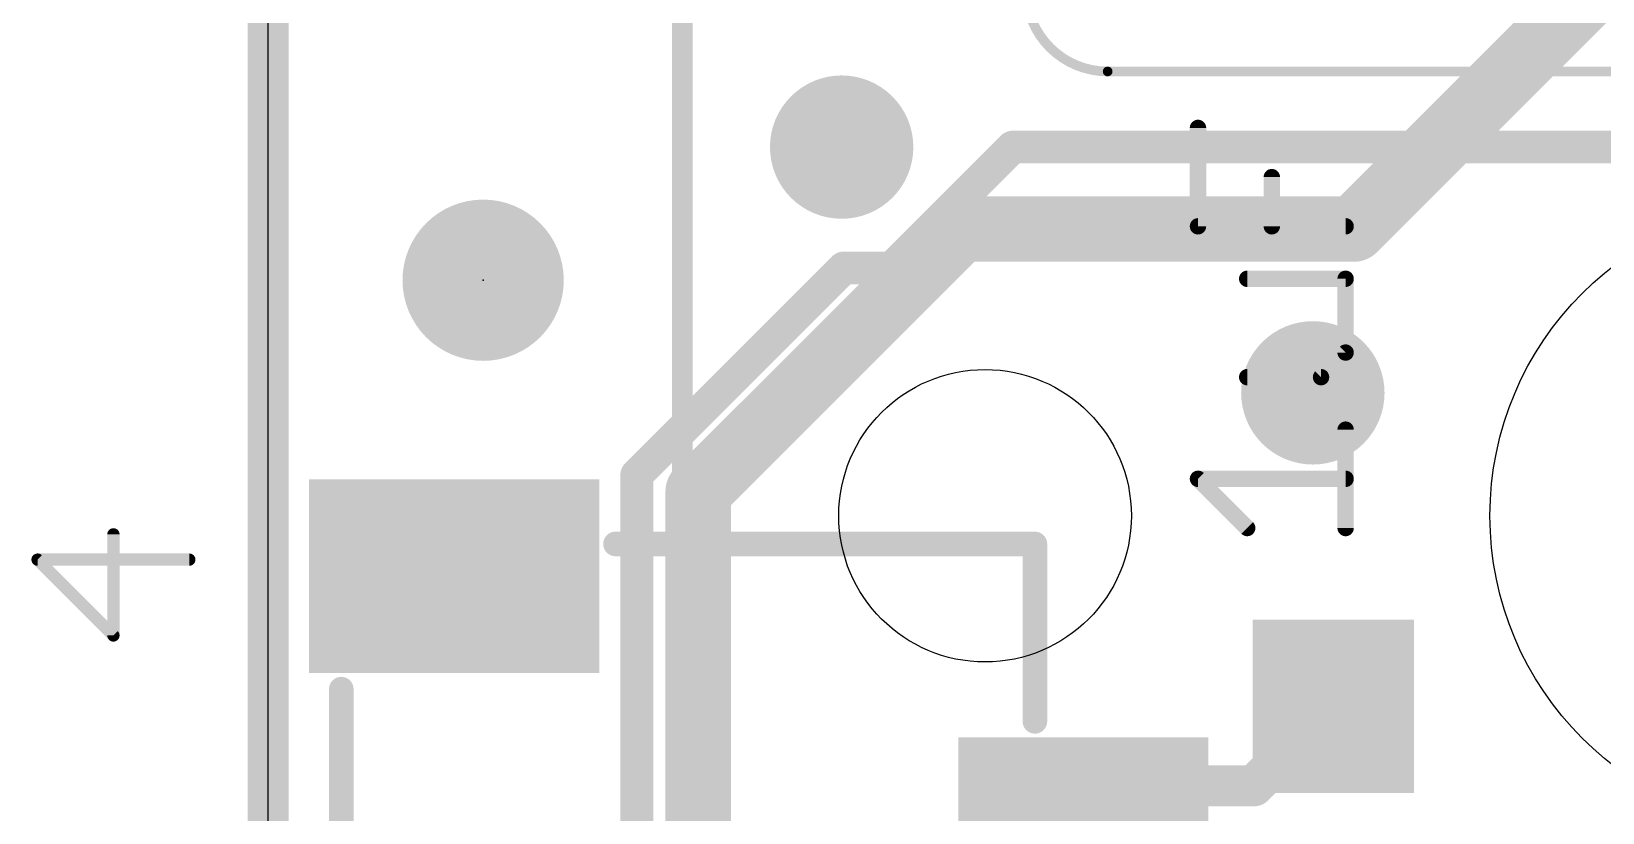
# Model space of a CAD drawing. Extents: x -1.5 to 77.7, y -1.7 to 21.7.
# Drawn here: x -1.47 to 8.27, y 8.95 to 13.8 of the extents above; entities that cross this region are included whole.
import ezdxf

# ---------------------------------------------------------------- set-up
doc = ezdxf.new("R2010")
doc.units = 0
for name, color, linetype in [('1', 12, 'CONTINUOUS'), ('16', 5, 'CONTINUOUS'), ('18', 110, 'CONTINUOUS'), ('20', 53, 'CONTINUOUS'), ('21', 40, 'CONTINUOUS'), ('22', 6, 'CONTINUOUS'), ('23', 40, 'CONTINUOUS'), ('27', 4, 'CONTINUOUS')]:
    doc.layers.add(name, color=color, linetype=linetype)

# ---------------------------------------------------------------- blocks, each defined once
blk = doc.blocks.new('RECT')
blk.add_solid([(-0.5, -0.5), (0.5, -0.5), (-0.5, 0.5), (0.5, 0.5)])
blk = doc.blocks.new('PIE')
at = {"const_width": 0.5}
blk.add_lwpolyline([(0, -0.25, 1), (0, 0.25, 1), (0, -0.25)], format="xyb", dxfattribs=at)
blk = doc.blocks.new('ROUNDV')
at = {"const_width": 0.5}
blk.add_lwpolyline([(0, -0.25, 1), (0, 0.25, 1), (0, -0.25)], format="xyb", dxfattribs=at)

msp = doc.modelspace()

# ---------------------------------------------------------------- linework, layer by layer
at = {"layer": '1'}
for points, const_width in [([(0, 21.59), (0, 0)], 0.254), ([(9.525, 15.367), (6.731, 12.573)], 0.4064), ([(2.667, 10.9459), (4.2941, 12.573)], 0.4064), ([(4.2941, 12.573), (6.731, 12.573)], 0.4064), ([(2.667, 8.493), (2.667, 10.9459)], 0.4064), ([(6.111, 9.12), (6.604, 9.613)], 0.254), ([(5.054, 9.12), (6.111, 9.12)], 0.254)]:
    msp.add_lwpolyline(points, dxfattribs=dict(at, const_width=const_width))
for points, const_width in [([(4.2941, 12.6746, 1), (4.2941, 12.4714)], 0.2032), ([(4.3659, 12.5012, 1), (4.2222, 12.6448)], 0.2032), ([(6.731, 12.4714, 1), (6.731, 12.6746)], 0.2032), ([(6.6592, 12.6448, 1), (6.8028, 12.5012)], 0.2032), ([(2.7686, 10.9459, 1), (2.5654, 10.9459)], 0.2032), ([(2.5952, 11.0178, 1), (2.7388, 10.8741)], 0.2032), ([(6.6489, 9.5681, 1), (6.5591, 9.6579)], 0.127), ([(5.054, 9.1835, 1), (5.054, 9.0565)], 0.127), ([(6.0661, 9.1649, 1), (6.1559, 9.0751)], 0.127), ([(6.111, 9.0565, 1), (6.111, 9.1835)], 0.127)]:
    msp.add_lwpolyline(points, format="xyb", dxfattribs=dict(at, const_width=const_width))
at = {"layer": '16'}
for points, const_width in [([(0, 21.59), (0, 0)], 0.254), ([(3.8664, 12.3317), (4.6157, 13.081)], 0.2032), ([(4.6157, 13.081), (8.5504, 13.081)], 0.2032), ([(2.286, 11.049), (3.5687, 12.3317)], 0.2032), ([(3.5687, 12.3317), (3.8664, 12.3317)], 0.2032), ([(2.286, 4.699), (2.286, 11.049)], 0.2032)]:
    msp.add_lwpolyline(points, dxfattribs=dict(at, const_width=const_width))
at = {"layer": '16', "const_width": 0.1016}
for points in [[(4.6157, 13.1318, 1), (4.6157, 13.0302)], [(4.6516, 13.0451, 1), (4.5798, 13.1169)], [(3.5687, 12.3825, 1), (3.5687, 12.2809)], [(3.6046, 12.2958, 1), (3.5328, 12.3676)], [(3.8305, 12.3676, 1), (3.9023, 12.2958)], [(3.8664, 12.2809, 1), (3.8664, 12.3825)], [(2.3368, 11.049, 1), (2.2352, 11.049)], [(2.2501, 11.0849, 1), (2.3219, 11.0131)]]:
    msp.add_lwpolyline(points, format="xyb", dxfattribs=at)
at = {"layer": '20'}
msp.add_line((0, 2.54), (0, 19.05), dxfattribs=at)
for centre, radius in [((9.525, 10.795), 1.95), ((4.445, 10.795), 0.9068)]:
    msp.add_circle(centre, radius, dxfattribs=at)
at = {"layer": '21'}
for points, const_width in [([(4.7, 14.055, 0.4142), (5.205, 13.55)], 0.06), ([(5.205, 13.565, 1), (5.205, 13.535)], 0.03), ([(5.205, 13.535, 1), (5.205, 13.565)], 0.03), ([(2.154, 10.6581, 1), (2.154, 10.5819)], 0.0762), ([(4.7921, 10.62, 1), (4.7159, 10.62)], 0.0762), ([(4.754, 10.5819, 1), (4.754, 10.6581)], 0.0762), ([(0.4921, 9.72, 1), (0.4159, 9.72)], 0.0762), ([(4.7159, 9.52, 1), (4.7921, 9.52)], 0.0762)]:
    msp.add_lwpolyline(points, format="xyb", dxfattribs=dict(at, const_width=const_width))
for points, const_width in [([(9.83, 13.55), (5.205, 13.55)], 0.06), ([(2.154, 10.62), (4.754, 10.62)], 0.1524), ([(4.754, 10.62), (4.754, 9.52)], 0.1524), ([(0.454, 9.72), (0.454, 5.52)], 0.1524)]:
    msp.add_lwpolyline(points, dxfattribs=dict(at, const_width=const_width))
at = {"layer": '22'}
for points, const_width in [([(0, 19.05), (0, 2.54)], 0.1524), ([(2.568, 4.264), (2.568, 17.605)], 0.127)]:
    msp.add_lwpolyline(points, dxfattribs=dict(at, const_width=const_width))
at = {"layer": '23'}
msp.add_point((1.3335, 12.2555), dxfattribs=at)
at = {"layer": '27'}
for points, const_width in [([(5.765, 12.5898), (5.765, 13.2)], 0.1016), ([(6.2226, 12.5898), (6.2226, 12.8949)], 0.1016), ([(6.6802, 12.5898), (5.765, 12.5898)], 0.1016), ([(6.6802, 12.2644), (6.0701, 12.2644)], 0.1016), ([(6.6802, 11.8068), (6.6802, 12.2644)], 0.1016), ([(6.5277, 11.6543), (6.6802, 11.8068)], 0.1016), ([(6.0701, 11.6543), (6.5277, 11.6543)], 0.1016), ([(6.6802, 10.7188), (6.6802, 11.3289)], 0.1016), ([(6.0701, 10.7188), (5.765, 11.0239)], 0.1016), ([(5.765, 11.0239), (6.6802, 11.0239)], 0.1016), ([(-0.9584, 10.0526), (-0.9584, 10.6796)], 0.0762), ([(-0.4881, 10.5229), (-1.4287, 10.5229)], 0.0762), ([(-1.4287, 10.5229), (-0.9584, 10.0526)], 0.0762)]:
    msp.add_lwpolyline(points, dxfattribs=dict(at, const_width=const_width))
for points, const_width in [([(5.7904, 13.2, 1), (5.7396, 13.2)], 0.0508), ([(6.248, 12.8949, 1), (6.1972, 12.8949)], 0.0508), ([(5.765, 12.6152, 1), (5.765, 12.5644)], 0.0508), ([(5.7396, 12.5898, 1), (5.7904, 12.5898)], 0.0508), ([(6.1972, 12.5898, 1), (6.248, 12.5898)], 0.0508), ([(6.6802, 12.5644, 1), (6.6802, 12.6152)], 0.0508), ([(6.0701, 12.2898, 1), (6.0701, 12.239)], 0.0508), ([(6.7056, 12.2644, 1), (6.6548, 12.2644)], 0.0508), ([(6.6802, 12.239, 1), (6.6802, 12.2898)], 0.0508), ([(6.6548, 11.8068, 1), (6.7056, 11.8068)], 0.0508), ([(6.6982, 11.7889, 1), (6.6622, 11.8248)], 0.0508), ([(6.0701, 11.6797, 1), (6.0701, 11.6289)], 0.0508), ([(6.5097, 11.6723, 1), (6.5456, 11.6364)], 0.0508), ([(6.5277, 11.6289, 1), (6.5277, 11.6797)], 0.0508), ([(6.7056, 11.3289, 1), (6.6548, 11.3289)], 0.0508), ([(5.765, 11.0493, 1), (5.765, 10.9985)], 0.0508), ([(5.783, 11.0418, 1), (5.7471, 11.0059)], 0.0508), ([(6.6802, 10.9985, 1), (6.6802, 11.0493)], 0.0508), ([(-0.9394, 10.6796, 1), (-0.9775, 10.6796)], 0.0381), ([(6.0521, 10.7008, 1), (6.088, 10.7368)], 0.0508), ([(6.6548, 10.7188, 1), (6.7056, 10.7188)], 0.0508), ([(-1.4287, 10.5419, 1), (-1.4287, 10.5038)], 0.0381), ([(-1.4152, 10.5363, 1), (-1.4422, 10.5094)], 0.0381), ([(-0.4881, 10.5038, 1), (-0.4881, 10.5419)], 0.0381), ([(-0.9775, 10.0526, 1), (-0.9394, 10.0526)], 0.0381), ([(-0.9719, 10.0391, 1), (-0.9449, 10.066)], 0.0381)]:
    msp.add_lwpolyline(points, format="xyb", dxfattribs=dict(at, const_width=const_width))

# ---------------------------------------------------------------- block references
at = {"layer": '1'}
msp.add_blockref('PIE', (1.3335, 12.2555), dxfattribs=at)
for p, xscale, yscale in [((1.154, 10.42), 1.8, 1.2), ((5.054, 9.12), 1.55, 0.6)]:
    msp.add_blockref('RECT', p, dxfattribs=dict(at, xscale=xscale, yscale=yscale))
at = {"layer": '1', "xscale": 1.075, "rotation": 90}
msp.add_blockref('RECT', (6.604, 9.613), dxfattribs=at)
at = {"layer": '18', "xscale": 0.889, "yscale": 0.889}
for p in [(3.556, 13.081), (3.556, 13.081), (6.477, 11.557), (6.477, 11.557)]:
    msp.add_blockref('ROUNDV', p, dxfattribs=at)

doc.saveas('drawing.dxf')
